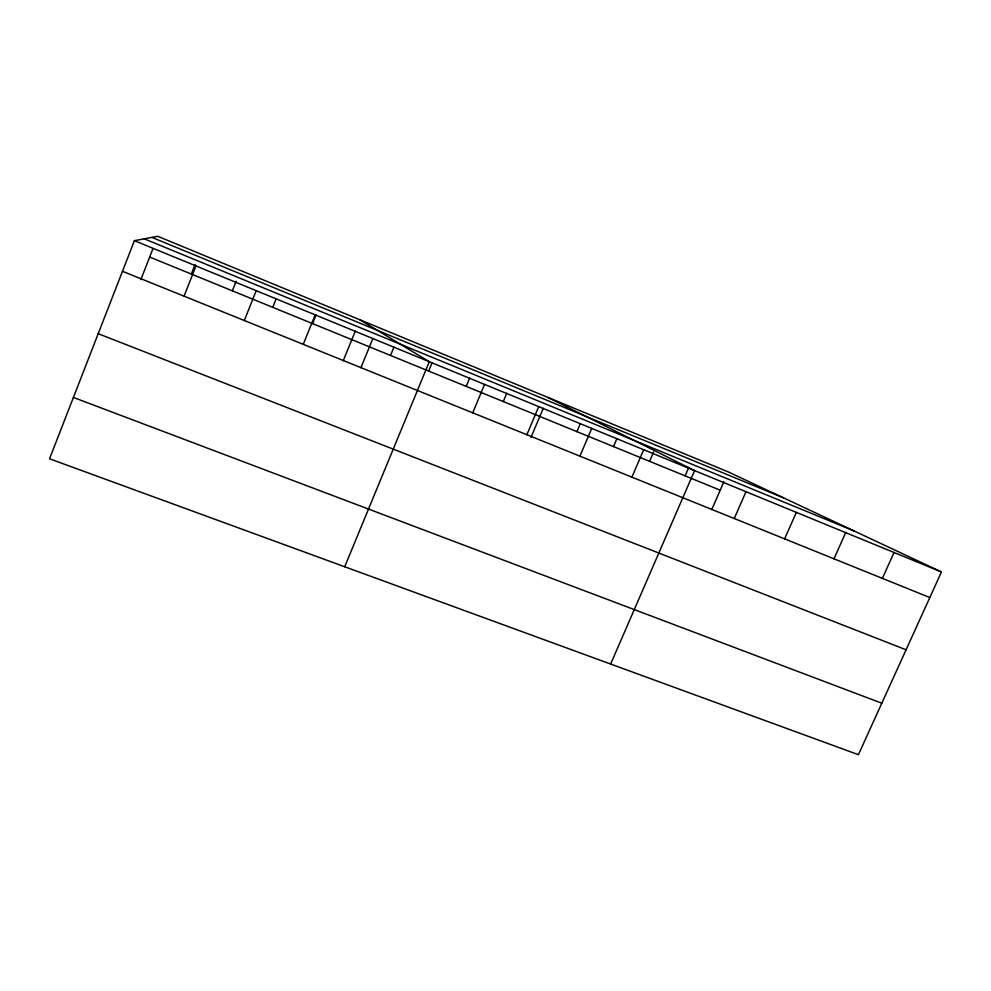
<?xml version="1.0" encoding="UTF-8"?>
<svg xmlns="http://www.w3.org/2000/svg" width="991" height="991" viewBox="0 0 991 991"><rect width="100%" height="100%" fill="white"/><g stroke="black" fill="none" stroke-linecap="round" stroke-linejoin="round"><path stroke-width="1.49" d="M134.392 240.664L49.55 458.783L858.417 754.696L941.45 571.943L728.187 471.877L157.767 236.304L134.392 240.664L941.45 571.943M140.858 279.623L152.911 248.741M191.313 274.049L195.091 264.461M184.078 296.173L195.983 265.947M232.34 290.821L236.118 281.308M244.319 320.514L256.223 290.673M272.76 307.334L275.994 299.257M303.271 344.335L315.163 314.865M312.586 323.611L316.042 315.027M343.295 360.65L355.298 331.143M360.959 367.661L372.839 338.538M390.516 355.459L393.972 347.011M344.707 566.765L429.301 361.715L359.906 319.783M428.645 371.043L432.101 362.669M466.228 386.403L469.684 378.091M472.732 412.826L484.574 384.409M503.279 401.541L506.735 393.303M526.878 434.715L538.708 406.632M531.015 437.341L543.266 408.304M576.923 431.642L580.367 423.529M579.933 456.145L591.738 428.397M613.516 446.594L616.947 438.555M631.899 477.154L643.692 449.716M649.576 461.323L653.577 452.02M685.14 475.853L688.832 467.343M610.642 664.057L694.592 470.614L547.862 397.403M711.736 509.585L723.888 481.737M734.244 518.516L745.988 491.709M784.624 538.869L796.343 512.384M833.988 558.825L845.682 532.638M882.374 578.372L894.043 552.482M73.408 397.441L881.804 703.214M98.208 333.694L906.084 649.786M122.488 271.286L929.818 597.548M149.678 257.041L720.197 490.186M144.24 238.831L854.081 530.953M151.933 237.394L783.435 497.804"/></g></svg>
